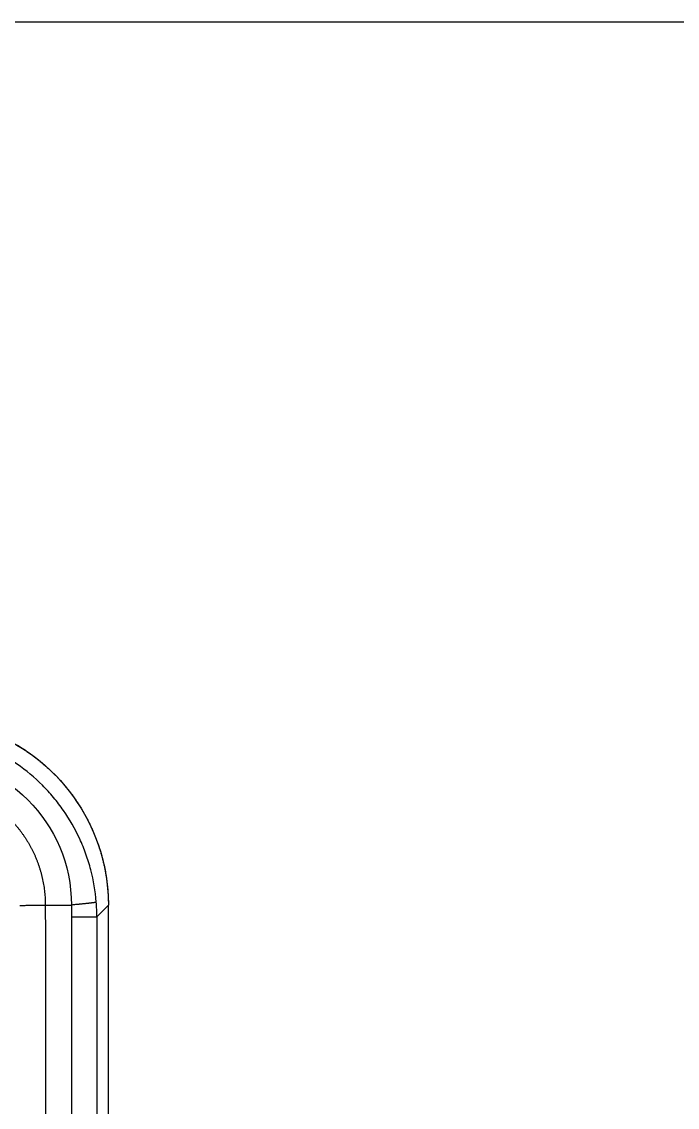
# Model space of a CAD drawing. Header units: millimetres. Extents: x -26983 to 60590, y 825 to 42375.
# Drawn here: x 56428.843 to 56430.223, y 17622.295 to 17624.579 of the extents above; entities that cross this region are included whole.
import ezdxf

# ---------------------------------------------------------------- set-up
doc = ezdxf.new("R2010")
doc.units = ezdxf.units.MM
doc.header["$LTSCALE"] = 100
doc.header["$MEASUREMENT"] = 0
doc.layers.get('0').update_dxf_attribs({"linetype": 'CONTINUOUS'})
doc.layers.add('ELE9', color=9, linetype='CONTINUOUS')
doc.layers.add('TOI', color=12, linetype='CONTINUOUS')

# ---------------------------------------------------------------- blocks, each defined once
blk = doc.blocks.new('I2-샤워수전')
at = {"layer": 'TOI'}
for p, q in [((-139.9801, -95.5), (-139.9801, 269.9818)), ((-139.9801, 269.9818), (-138.7399, 268.7417)), ((-133.1957, 270), (-136, 270)), ((-136, 270), (-136, 268.7417)), ((-138.7399, 268.7417), (-138.7399, -95.5)), ((-136, 268.7417), (-138.7399, 268.7417)), ((-136, 268.7417), (-136, -95.5))]:
    blk.add_line(p, q, dxfattribs=at)
for points in [[(-138.6777, 270.3146), (-138.6729, 270.31, 0.15342613), (-138.662, 270.3048, 0.04542172), (-138.6448, 270.2992, 0.02014997), (-138.6214, 270.293, 0.01174431), (-138.5913, 270.2863, 0.00745808), (-138.5547, 270.2791, 0.00521301), (-138.5112, 270.2713, 0.00380234), (-138.4612, 270.263, 0.00294561), (-138.4043, 270.2543, 0.00232432), (-138.3408, 270.245, 0.00190424), (-138.2706, 270.2353, 0.0015768), (-138.194, 270.2251, 0.00134143), (-138.1109, 270.2146, 0.00115021), (-138.0216, 270.2036, 0.00100701), (-137.9263, 270.1922, 0.00088301), (-137.8254, 270.1805, 0.00078416), (-137.719, 270.1685, 0.0007083), (-137.6073, 270.1562, 0.00065286), (-137.4905, 270.1437, 0.00057944), (-137.3699, 270.131, 0.00050288), (-137.246, 270.1182, 0.00050731), (-137.1161, 270.105, 0.00054852), (-136.9794, 270.0915, 0.00039654), (-136.849, 270.0787, 0.00015371), (-136.7293, 270.0671, 0.00049838), (-136.5718, 270.0523, 0.0007711), (-136.3253, 270.0296, 0.00036258), (-136, 270.0001, 0.00019099)], [(-130.4696, 269.9615, -0.00012227), (-130.7042, 269.9637, -0.00012885), (-130.9322, 269.9659, -0.00013558), (-131.1528, 269.9682, -0.00014547), (-131.366, 269.9705, -0.00015801), (-131.5709, 269.9729, -0.00016599), (-131.767, 269.9753, -0.00016777), (-131.9533, 269.9777, -0.0001983), (-132.1321, 269.9802, -0.00025615), (-132.3034, 269.9828, -0.00022304), (-132.4587, 269.9852, -0.00009512), (-132.5942, 269.9874, -0.00034506), (-132.7453, 269.9902, -0.00074012), (-132.9481, 269.9945, -0.00047488), (-133.1958, 270.0001, -0.00029247)]]:
    blk.add_lwpolyline(points, format="xyb", dxfattribs=at)
blk.add_arc((-120, 270), 16, 90, 180, dxfattribs=at)
for points, knots in [([(-119.9818, 289.9802), (-120.0152, 289.9803), (-120.1316, 289.9799), (-120.4571, 289.9763), (-121.2681, 289.9493), (-122.9703, 289.7997), (-127.154, 288.9515), (-134.1373, 285.3245), (-139.1389, 277.8051), (-139.9772, 271.9085), (-139.9803, 269.9818)], [0, 0, 0, 0, 0.00318529, 0.01114844, 0.03105583, 0.08082106, 0.17411223, 0.43824207, 0.81561306, 1, 1, 1, 1]), ([(-119.9818, 289.9802), (-120.2707, 289.9765), (-120.8471, 289.9693), (-121.7078, 289.9112), (-122.5609, 289.8194), (-123.4049, 289.6911), (-124.2382, 289.5281), (-125.0596, 289.3309), (-125.8676, 289.1006), (-126.6611, 288.838), (-127.4387, 288.5442), (-128.1994, 288.2201), (-128.9421, 287.8669), (-129.6657, 287.4856), (-130.3693, 287.0774), (-131.052, 286.6434), (-131.713, 286.1847), (-132.3515, 285.7026), (-132.9669, 285.1983), (-133.5584, 284.6729), (-133.9397, 284.3062), (-134.215, 284.0308), (-134.3914, 283.8509), (-134.6481, 283.5792), (-134.9004, 283.3019), (-135.1481, 283.0192), (-135.3911, 282.7311), (-135.6292, 282.4377), (-135.8623, 282.139), (-136.0904, 281.8352), (-136.3132, 281.5263), (-136.5307, 281.2124), (-136.7426, 280.8935), (-136.949, 280.5697), (-137.1496, 280.2412), (-137.3444, 279.9081), (-137.5331, 279.5703), (-137.7158, 279.2281), (-137.8923, 278.8815), (-138.0624, 278.5306), (-138.226, 278.1755), (-138.3831, 277.8164), (-138.5335, 277.4534), (-138.677, 277.0865), (-138.8137, 276.7159), (-138.9433, 276.3418), (-139.0658, 275.9641), (-139.1811, 275.5832), (-139.289, 275.1991), (-139.3895, 274.8119), (-139.4824, 274.4218), (-139.5677, 274.0289), (-139.6453, 273.6335), (-139.715, 273.2355), (-139.7769, 272.8352), (-139.8307, 272.4327), (-139.8765, 272.0283), (-139.9141, 271.622), (-139.9435, 271.214), (-139.9644, 270.8044), (-139.9776, 270.3936), (-139.9793, 270.1192), (-139.9803, 269.9818)], [0, 0, 0, 0, 0.02759256, 0.05504314, 0.08235174, 0.10951836, 0.13654302, 0.1634257, 0.19016644, 0.21676522, 0.24322207, 0.26953699, 0.29570999, 0.32174108, 0.34763028, 0.37337758, 0.39898301, 0.42444657, 0.44976828, 0.47494814, 0.49998617, 0.50027322, 0.51214222, 0.5240432, 0.53597618, 0.54794116, 0.55993814, 0.57196712, 0.58402809, 0.59612107, 0.60824605, 0.62040304, 0.63259203, 0.64481303, 0.65706604, 0.66935105, 0.68166807, 0.69401711, 0.70639816, 0.71881122, 0.73125629, 0.74373339, 0.75624249, 0.76878362, 0.78135677, 0.79396193, 0.80659912, 0.81926832, 0.83196956, 0.84470281, 0.85746809, 0.87026539, 0.88309473, 0.89595608, 0.90884947, 0.92177489, 0.93473233, 0.9477218, 0.96074331, 0.97379684, 0.9868824, 1, 1, 1, 1]), ([(-138.6777, 270.3146), (-138.5838, 271.4989), (-138.3866, 272.6574), (-137.9421, 274.3581), (-137.769, 274.9187), (-137.3722, 276.0275), (-137.1472, 276.5781), (-136.4029, 278.1906), (-135.8185, 279.2079), (-134.8135, 280.6502), (-134.457, 281.1169), (-133.7001, 282.0217), (-133.2976, 282.4617), (-132.0444, 283.7149), (-131.1452, 284.4674), (-129.7029, 285.4742), (-129.2065, 285.7894), (-128.1815, 286.378), (-127.6519, 286.6515), (-126.0462, 287.3928), (-124.9432, 287.7881), (-123.2407, 288.2347), (-122.6651, 288.3591), (-121.4973, 288.5573), (-120.9067, 288.6308), (-120.3145, 288.6777)], [0, 0, 0, 0, 0.125, 0.125, 0.1875, 0.1875, 0.25, 0.25, 0.375, 0.375, 0.4375, 0.4375, 0.5, 0.5, 0.625, 0.625, 0.6875, 0.6875, 0.75, 0.75, 0.875, 0.875, 0.9375, 0.9375, 1, 1, 1, 1]), ([(-120, 283.1892), (-120.0677, 283.1889), (-120.2039, 283.1883), (-120.4092, 283.1834), (-120.6163, 283.1754), (-120.8252, 283.164), (-121.0359, 283.1491), (-121.2482, 283.1307), (-121.4622, 283.1086), (-121.6778, 283.0828), (-121.8949, 283.0531), (-122.1134, 283.0196), (-122.3332, 282.982), (-122.5543, 282.9403), (-122.7766, 282.8945), (-123, 282.8444), (-123.2244, 282.79), (-123.4498, 282.7311), (-123.6759, 282.6677), (-123.9028, 282.5997), (-124.1303, 282.527), (-124.3582, 282.4496), (-124.5866, 282.3674), (-124.8153, 282.2802), (-125.0441, 282.1881), (-125.273, 282.0909), (-125.5018, 281.9886), (-125.7304, 281.8811), (-125.9587, 281.7683), (-126.1865, 281.6503), (-126.4136, 281.5269), (-126.6401, 281.398), (-126.8656, 281.2637), (-127.09, 281.1239), (-127.3133, 280.9785), (-127.5352, 280.8275), (-127.7555, 280.6709), (-127.9742, 280.5086), (-128.1911, 280.3406), (-128.4059, 280.1669), (-128.6185, 279.9874), (-128.8288, 279.8022), (-129.0365, 279.6111), (-129.2415, 279.4143), (-129.4436, 279.2118), (-129.6426, 279.0034), (-129.8384, 278.7893), (-130.0306, 278.5694), (-130.2192, 278.3438), (-130.4039, 278.1125), (-130.5846, 277.8755), (-130.761, 277.6329), (-130.933, 277.3847), (-131.1003, 277.131), (-131.2628, 276.8718), (-131.4202, 276.6072), (-131.5723, 276.3373), (-131.719, 276.0621), (-131.8599, 275.7818), (-131.995, 275.4964), (-132.124, 275.206), (-132.2468, 274.9108), (-132.363, 274.6108), (-132.4725, 274.3062), (-132.5751, 273.9972), (-132.6707, 273.6838), (-132.7589, 273.3662), (-132.8396, 273.0446), (-132.9126, 272.7192), (-132.9777, 272.39), (-133.0348, 272.0574), (-133.0836, 271.7215), (-133.1239, 271.3824), (-133.1557, 271.0404), (-133.1784, 270.6958), (-133.1929, 270.3487), (-133.1948, 270.1165), (-133.1958, 270.0001)], [0, 0, 0, 0, 0.00981171, 0.01971854, 0.02972048, 0.03981755, 0.05000973, 0.06029703, 0.07067946, 0.08115701, 0.0917297, 0.10239751, 0.11316045, 0.12401853, 0.13497175, 0.1460201, 0.1571636, 0.16840224, 0.17973602, 0.19116496, 0.20268904, 0.21430828, 0.22602268, 0.23783223, 0.24973694, 0.26173683, 0.27383187, 0.28602209, 0.29830748, 0.31068805, 0.32316379, 0.33573472, 0.34840083, 0.36116213, 0.37401863, 0.38697032, 0.4000172, 0.41315929, 0.42639658, 0.43972909, 0.4531568, 0.46667973, 0.48029788, 0.49401125, 0.50781985, 0.52172368, 0.53572275, 0.54981705, 0.5640066, 0.57829139, 0.59267143, 0.60714673, 0.62171728, 0.6363831, 0.65114419, 0.66600055, 0.68095218, 0.69599909, 0.71114129, 0.72637878, 0.74171156, 0.75713964, 0.77266303, 0.78828172, 0.80399572, 0.81980504, 0.83570969, 0.85170966, 0.86780497, 0.88399561, 0.90028159, 0.91666293, 0.93313961, 0.94971166, 0.96637907, 0.98314185, 1, 1, 1, 1]), ([(-133.1958, 270.0001), (-133.2318, 236.4374), (-133.3003, 172.7703), (-133.4131, 95.0831), (-133.5096, 37.582), (-133.5836, -2.548), (-133.6607, -40.7478), (-133.7279, -71.5173), (-133.7706, -89.5536), (-133.7849, -95.5)], [0, 0, 0, 0, 0.26358067, 0.50000305, 0.61010823, 0.71516051, 0.8151599, 0.9101064, 0.95680622, 0.95680622, 0.95680622, 0.95680622])]:
    blk.add_open_spline(points, degree=3, knots=knots, dxfattribs=at)
blk.add_open_spline([(-138.7399, 268.7416), (-138.7399, 269.2669), (-138.7191, 269.7912), (-138.6777, 270.3146)], degree=3, dxfattribs=at)
blk = doc.blocks.new('B2FF')
at = {"layer": 'ELE9', "color": 253, "ltscale": 0.1}
blk.add_lwpolyline([(37170254.72, 559271.34), (37170254.72, 559456.34), (37169889.72, 559456.34), (37169889.72, 560831.34), (37169899.72, 560831.34), (37169899.72, 561826.34), (37171004.72, 561826.34), (37171004.72, 560831.34)], dxfattribs=at)
at = {"layer": 'ELE9', "color": 253, "ltscale": 0.1, "extrusion": (0, 0, -1), "zscale": -1}
blk.add_blockref('I2-샤워수전', (-37169999.72, 561461.34), dxfattribs=at)

msp = doc.modelspace()

# ---------------------------------------------------------------- block references
at = {"xscale": 0.01956471256889679, "yscale": 0.01956471256889679, "zscale": 0.01956471256889679}
msp.add_blockref('B2FF', (-670794.0735, 6632.6082), dxfattribs=at)

doc.saveas('drawing.dxf')
